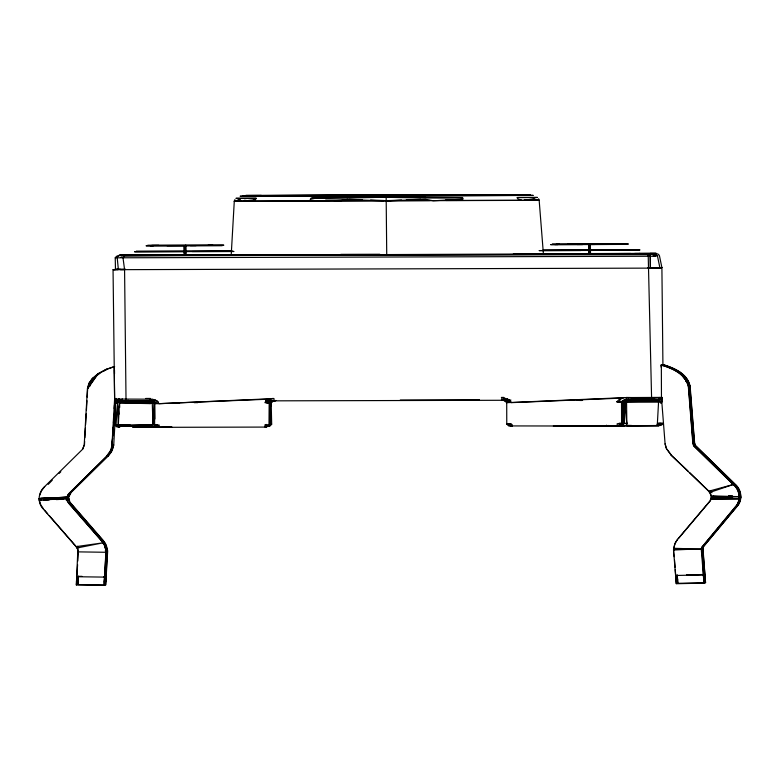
<?xml version="1.0" encoding="UTF-8"?>
<svg xmlns="http://www.w3.org/2000/svg" width="780" height="780" viewBox="0 0 780 780"><rect width="100%" height="100%" fill="white"/><g stroke="black" fill="none" stroke-linecap="round" stroke-linejoin="round"><path stroke-width="1.17" d="M116.103 398.98L116.122 403.387L117.487 402.587L155.98 403.27L154.001 401.378L151.33 400.91L151.339 403.279M623.815 422.019L623.825 401.095L625.511 399.916M626.272 397.459L651.817 398.044L651.807 399.37L659.743 399.321L661.947 398.531M619.222 425.568L619.213 423.199L623.815 423.189L622.43 424.846L619.222 425.568L553.508 425.763M606.655 425.188L606.645 425.919L617.565 425.997L620.12 425.675L622.635 423.608L622.693 401.71L621.524 402.334L621.572 423.696L621.299 424.759L617.233 426.085L508.677 425.919L506.766 424.037L506.717 402.665L504.212 400.549L501.823 400.276L274.034 400.842L269.909 402.129L269.373 403.357L269.149 425.782L265.083 427.079L150.335 427.343L150.296 424.973L115.118 425.071L114.904 405.327M115.206 418.792L113.734 444.951L111.491 451.893L108.02 456.241L70.902 492.687L68.347 497.348L69.664 502.193L104.666 542.636L107.338 549.539L105.641 584.981L77.903 584.561L78.292 576.332L82.066 576.352M128.037 400.159L128.037 400.891L120.276 400.676L121.339 400.91L117.37 399.925M617.233 426.085L617.185 423.715L624.409 423.598L624.566 401.642L622.693 401.71M627.841 400.003L659.597 400.072L659.743 399.321L658.33 399.35M622.635 423.608L622.177 401.524L628.183 398.95M676.26 583.625L673.501 549.725L674.837 543.631L677.713 539.175L710.18 500.721L711.389 495.865L708.737 491.224L671.063 455.062L666.286 448.461L665.087 443.81L661.459 397.449L661.342 364.942C672.545 368.287 686.361 374.117 688.613 387.026L693.059 443.167L693.859 445.809L733.444 484.448C740.22 489.986 741.546 500.76 735.238 507.166L701.883 547.346L704.008 583.138L676.279 583.723L675.256 569.585M705.549 582.738L702.8 549.247L703.346 546.605L736.544 506.834C742.872 500.282 741.458 489.801 734.75 484.117L695.165 445.477L694.366 442.835L689.92 386.685C687.667 373.776 673.852 367.955 662.649 364.601L662.883 364.543C674.086 367.887 687.911 373.718 690.163 386.627L694.6 442.767L695.399 445.409L734.994 484.058C741.702 489.733 743.106 500.214 736.788 506.766L703.589 546.536L703.033 549.178L705.549 582.738L677.83 583.323L677.245 575.055M77.912 584.464L78.292 576.332M105.641 584.981L106.031 576.751M269.607 407.17L269.753 402.538L265.619 402.441L265.619 400.784L274.784 400.666L268.476 400.774L274.833 400.764L272.161 401.252L270.231 403.153L270.465 424.515L269.081 426.173M270.007 407.062L270.143 402.441L266 402.344L265.96 400.696M185.552 245.329L185.611 254.836M590.09 244.159L590.148 253.666M386.139 195.185L386.734 254.543M271.04 406.399L271.196 402.841L273.653 400.715L271.557 401.671L270.65 403.046L270.143 402.441M177.83 254.855L121.056 254.953L118.56 255.645L117.175 257.302L118.326 269.168L113.051 269.685L114.621 399.058L119.477 402.977L150.062 403.611L153.913 403.075L152.968 424.973L150.296 424.973M84.659 441.353L84.454 444.931L82.592 449.26L44.743 486.515C38.084 492.307 37.04 502.817 43.446 509.233L76.109 546.673L77.854 549.685L76.352 584.961L104.091 585.38L106.119 551.314L104.481 544.869L101.673 540.784L69.01 503.353C66.203 500.419 66.544 495.651 69.595 493.028L106.47 456.641L109.951 452.293L111.852 447.7L115.489 400.169L114.621 399.058L114.202 366.59L105.397 369.661M269.422 424.72L265.034 424.739L265.083 427.079L269.149 425.782L269.422 424.72L269.373 403.357L264.907 402.636L265.785 401.212L269.802 399.126L158.935 403.679L157.141 400.901L152.49 399.185L114.621 399.058L111.949 445.409L110.858 450.079L106.236 456.7L69.361 493.087C66.31 495.719 65.968 500.477 68.767 503.412L101.439 540.842L104.237 544.937L105.68 549.208L105.865 552.279L104.091 585.38M118.316 425.071L117.429 403.709L116.035 425.071L115.42 403.709L115.118 425.071L116.542 426.728L119.047 427.401L119.759 427.118L118.316 425.071L119.477 402.977M116.074 403.328L116.347 398.57M657.374 423.501L658.554 402.139L657.101 399.896L626.535 399.857L626.857 425.958L658.827 425.744L661.108 424.856L662.015 423.481L657.374 423.501L658.827 425.744L618.881 425.656L622.567 424.651L623.483 423.277L625.618 401.602L660.718 401.105L662.103 401.798M82.592 449.26L84.211 445L87.418 388.83L88.842 383.409L92.43 378.271L98.27 373.552M84.864 437.765L85.41 428.2M85.615 424.622L86.219 413.868M86.424 410.28L86.97 400.715M87.175 397.137L87.653 388.772L89.076 383.351L92.674 378.202M112.593 438.233L111.949 445.409M112.73 435.864L113.197 427.567M113.461 422.819L113.87 415.701M114.27 408.593L114.465 405.034M105.885 581.695L107.669 550.914L106.197 544.83L103.223 540.384L69.907 502.125L68.591 497.279L70.902 492.687M241.917 201.152L236.243 201.191L234.741 199.729L234.283 201.22L231.221 254.845L362.329 254.611M625.618 401.602L623.776 401.905L623.483 401.183L623.483 423.277L627.198 423.267M76.352 584.961L77.6 564.642M77.815 561.025L78.37 551.392L77.308 547.892L49.257 515.57M78.448 576.293L78.146 581.275M661.099 365.001C672.301 368.345 686.127 374.176 688.379 387.085L692.816 443.225L693.615 445.877L733.21 484.517C739.976 490.055 741.302 500.828 735.004 507.224L701.639 547.404L701.259 549.169L704.008 583.138M76.489 581.704L76.898 576.693M104.228 582.124L104.637 577.112L76.752 576.732M712.403 499.132L713.251 496.294L712.647 499.063M678.727 538.19L710.424 500.662L711.672 497.386L710.053 492.365L689.695 472.66M118.394 399.575L118.657 398.541M89.524 386.266C91.279 377.725 99.694 372.82 106.938 369.272M89.768 386.207L90.626 382.951L94.214 377.803L99.811 373.152M106.119 551.314L105.865 552.279L78.127 551.87L78.37 551.392M115.723 399.058L115.323 400.081L114.621 399.058L114.953 400.081L119.155 401.359L149.672 401.3L153.826 402.47L154.567 403.689L154.625 425.051L157.141 427.148L159.549 427.333L156.322 426.621L154.898 424.964M39.604 495.398L41.506 490.796L44.743 486.515M658.661 425.548L660.065 423.169L663.263 423.169L661.879 424.827L658.661 425.548L659.558 425.178L659.178 424.33L656.789 424.427M501.823 400.276L501.784 397.936L504.641 398.161L509.281 399.877L511.085 402.656L621.952 398.102L619.622 398.99L617.058 401.612L621.524 402.334L622.06 401.105L623.795 400.198L626.194 399.945L658.193 399.721L661.03 398.59L661.703 397.4L626.145 397.576L506.717 402.665L507.751 401.846L511.105 402.246M97.607 374.507L87.418 388.83L98.026 373.62L105.632 369.603L114.64 366.581M117.419 401.183L150.014 401.242L153.719 402.236L154.664 403.601L154.84 419.035M511.67 425.929L508.17 424.447L508.95 423.52L509.252 424.583L512.323 425.558M118.053 269.675L115.479 269.675L115.235 257.81L116.522 256.308L121.056 254.953L136.656 254.943M658.417 401.447L659.597 400.072M273.166 398.317L268.564 400.062L266.828 402.851L271.196 402.841L271.674 424.213L270.231 425.831L264.644 426.475M48.233 484.36L52.27 480.197M59.104 473.44L60.821 471.744M121.144 255.645L656.214 253.49L658.505 254.358L659.451 255.733L661.898 267.589L662.932 365.81M621.524 402.334L623.795 400.198M624.458 397.527L620.714 399.038L618.979 401.827L616.551 401.739L623.044 401.817L623.825 401.095M623.483 401.183L625.17 400.003M622.567 424.651L618.881 425.656M626.194 399.945L626.145 397.576L649.789 398.57L651.583 397.507L648.229 256.269L648.209 254.611L650.364 253.88L539.117 254.144L553.81 254.065M104.023 370.9L106.129 369.769M122.431 399.038L120.471 400.072L119.213 399.048M655.034 397.488L652.665 398.531L651.583 397.507M240.064 199.67L234.283 201.22L239.772 199.748L241.566 201.24L539.165 200.333L543.407 253.939L513.26 254.114M658.193 399.721L660.465 398.843L661.703 397.4L661.762 400.735M508.17 424.447L510.588 423.988M270.65 403.046L271.196 402.841M709.819 492.424L733.444 484.448M276.032 400.452L271.557 401.671L275.243 400.657L268.476 400.774M733.21 484.517L708.971 491.166M117.302 269.178L113.607 269.685L115.235 269.685M657.725 268.106L661.898 267.589L661.342 267.589M113.734 444.951L112.408 449.68L108.02 456.241M67.158 497.084L39 498.712L66.914 497.152M68.347 497.348L51.422 497.933M66.748 498.635L39.098 500.146M76.352 546.605L103.243 542.802L77.064 547.96M107.425 550.972L105.251 550.875M665.087 443.81L665.72 446.092M671.063 455.062L687.95 470.983M711.067 499.015L739.06 498.849L711.438 497.445L739.45 496.616M740.756 496.275L738.572 496.099M677.713 539.175C674.154 543.28 672.672 550.787 674.271 556.696M687.014 549.393L673.501 549.725L701.503 549.11M703.033 549.178L700.381 549.257M658.72 399.35L661.937 398.619M124.498 255.411L231.172 254.709M347.919 199.261L340.158 200.772L325.679 200.08M150.335 427.343L152.12 427.021L150.316 426.348L119.145 426.212L119.047 427.401L119.603 426.991L117.302 426.124L116.356 424.759L129.909 424.71M607.064 425.812L608.839 425.49M654.683 398.005L659.89 397.498M508.667 424.252L510.296 424.027M117.058 401.144L119.72 401.183M628.183 399.438L651.817 398.044M43.144 500.341L49.14 500.009M56.345 499.6L62.341 499.258M66.183 498.995L68.582 498.859L51.665 498.488M395.528 196.882L425.129 195.566L533.227 195.39L386.129 196.277L424.69 196.745L310.83 198.247L310.235 199.631L317.011 201.113L346.837 199.534L386.159 200.928L425.5 199.309L433.3 200.782L462.199 199.192L461.594 197.808C394.192 198.803 326.888 194.474 259.477 196.248L240.113 196.238L387.221 195.995L387.182 194.912L530.478 194.825L242.843 195.663L527.553 194.639L245.768 195.458L261.368 195.351M120.286 424.739L121.017 425.929L150.394 424.7M631.683 425.49L626.311 425.324M401.573 200.05L387.29 200.636L429.721 200.518M406.341 199.855L420.625 199.27M49.003 498.02L40.55 498.313L40.745 500.477M626.554 400.861L659.051 399.516L626.535 399.857M686.897 574.85L704.974 574.47M686.741 574.889L704.827 574.509L705.354 579.462M675.548 575.484L703.433 574.87L703.697 579.881M371.563 196.277L348.67 196.687L375.19 197.077M377.578 196.17L387.221 195.995M132.775 426.631L151.583 426.299L151.573 424.651M374.234 197.457L311.795 197.993M162.162 427.196L153.192 427.343L171.376 427.177M615.829 425.792L625.238 425.646L553.751 425.968M136.071 254.933L230.012 254.68M144.183 255.265L134.579 255.323L176.339 255.245M619.408 253.568L656.214 253.49L543.007 253.744L582.367 253.685M113.051 269.685L659.958 268.096L657.511 256.23L656.087 254.582L652.86 253.87L628.953 253.91M191.899 255.197L118.872 255.469L648.209 254.611M118.872 255.469L135.223 255.314M162.503 427.108L171.785 427.069L169.357 427.05M651.924 268.125L652.558 268.125M244.228 201.143L316.816 200.85M158.808 245.349L147.537 245.407L223.841 245.183L208.231 245.203M153.406 245.749L146.045 245.788L184.06 245.72L184.119 255.226M584.123 244.169L552.074 244.228L559.445 244.189M582.621 244.559L550.582 244.618L557.944 244.569M231.982 251.111L136.032 251.374L232.108 251.082M543.065 250.175L640.009 249.912L582.699 250.029M543.104 253.734L550.212 253.705M648.346 268.135L649.808 268.135M657.52 268.106L654.908 268.115M269.461 424.418L270.884 424.408L269.5 426.065L265.873 426.904L265.863 424.895M614.143 425.89L615.927 425.88L614.143 425.568M711.311 498.947L739.303 498.781L711.672 497.386M262.382 195.536L387.202 195.195M321.516 200.84L383.711 200.645M151.759 245.378L212.764 245.193M567.908 244.159L596.339 244.072M150.267 245.758L222.349 245.573L166.998 245.7M556.296 244.198L628.378 244.013L596.057 244.14M577.073 244.501L594.838 244.452M554.804 244.589L615.81 244.403M184.489 255.128L184.451 251.569L134.54 251.755L233.98 251.472L192.221 251.54M588.871 244.471L588.988 250.39L638.518 250.292L539.077 250.585L580.837 250.507M575.143 253.617L630.659 253.471M340.802 254.368L379.782 254.251M206.71 255.148L234.019 255.031L192.26 255.109M604.032 253.997L623.864 253.929M649.916 254.105L124.439 255.889L123.006 257.79L124.576 269.656L126.038 401.271M121.017 257.293L123.601 257.283M647.8 255.752L650.237 255.752L650.374 267.618L661.898 267.589M655.726 256.24L115.235 257.81M117.224 269.168L120.042 269.159M119.798 269.159L125.404 269.139M647.936 267.628L653.221 267.608L650.374 267.618L650.198 253.412L656.214 253.49L582.738 253.588M655.795 267.608L660.407 267.589M145.753 398.453L150.472 398.444M501.365 397.42L503.802 397.42L503.822 399.662L503.022 399.994L507.214 401.173M156.868 403.172L154.06 401.056L151.671 400.686L119.662 400.793L144.271 401.71M400.276 400.023L479.456 399.75M501.384 399.672L506.21 400.033L509.008 402.148M510.939 400.072L502.613 400.101L506.317 401.095L507.263 402.46M656.731 399.799L649.808 399.604L649.789 398.57M177.177 402.694L179.605 402.685M194.142 402.646L197.779 402.636M657.696 423.179L660.065 423.169M624.409 423.598L626.808 423.589L624.566 401.642L626.574 402.226L661.781 402.119L661.723 397.322M159.081 427.001L132.629 427.001M553.342 426.065L609.511 425.909M675.041 549.325L687.112 549.286M521.683 200.323L445.985 200.47M606.187 244.423L626.886 244.393L588.588 244.54L588.656 254.046M190.31 245.622L196.121 245.612M582.328 250.127L542.948 250.204M193.752 254.719L232.147 254.641M657.706 255.733L653.094 255.743M120.383 269.665L124.576 269.656M509.379 399.984L503.022 399.994L506.21 400.033L505.703 400.471L507.673 402.363L511.212 402.353M517.54 197.447L537.459 197.457L516.984 197.594L518.037 198.978L522.298 200.45L533.354 198.89L537.206 200.362L538.678 198.841L539.165 200.333L525.076 200.314M634.715 253.461L640.048 253.471M270.28 424.213L271.674 424.213M66.31 500.487L68.981 500.419M639.405 253.481L656.214 253.49M588.988 250.39L589.027 253.948L652.88 254.095M606.645 425.919L658.3 425.5L657.91 424.661M132.775 426.904L151.583 427.031L151.583 426.299L121.017 425.929M168.373 427.05L171.785 427.069M404.976 197.428L462.56 197.554L463.174 198.939L456.436 200.45L445.692 199.934M234.283 201.22L241.566 201.24L254.816 199.739L255.85 198.354L235.93 198.334L256.406 198.208L255.382 199.592L251.15 201.103L244.501 200.245M637.972 253.851L638.557 253.851M103.623 576.712L106.187 576.712M150.043 402.246L118.258 401.583L150.014 401.242L150.062 403.611M63.511 498.82L40.784 498.254L40.989 500.419M148.97 401.846L151.32 401.915M711.389 495.865L739.216 496.675M673.559 548.282L701.259 549.169M349.108 199.3L362.232 199.758M370.588 200.05L383.711 200.509M576.761 400.345L581.587 400.51M576.547 400.208L582.601 400.433M728.608 495.671L732.498 495.787M713.008 496.363L732.508 497.24M738.533 497.543L740.942 497.659M524.638 199.505L531.882 200.314L533.637 198.822L539.165 200.333M117.487 401.095L119.155 401.359M509.906 424.125L512.148 424.534M512.148 426.192L508.921 425.48L507.497 423.832L506.766 424.037L511.319 424.027L511.358 426.397M654.586 254.095L656.087 254.582M509.691 424.866L511.339 425.675M158.301 426.68L156.214 424.632M156.322 426.621L157.141 427.148L154.625 425.051M507.224 398.834L510.617 401.193M155.074 399.857L158.467 402.217M153.913 403.075L154.567 403.689L158.935 403.679L274.004 398.599L274.034 400.842M659.471 267.599L659.958 268.096M671.297 454.994L666.919 449.163M44.479 510.091L47.668 513.737M711.604 492.082L710.278 490.834L711.906 492.794M269.753 402.538L270.231 403.153M156.809 424.544L158.038 426.163M679.214 371.475L684.684 379.051M686.059 380.942L690.163 386.627L685.815 381.001M678.971 371.534L681.71 375.326M43.085 508.287L40.706 504.728L39.673 501.248M77.659 546.273L78.712 547.969M116.103 398.648L116.737 399.945L120.754 401.027L119.555 401.642L119.71 407.375M665.993 446.862L666.52 448.402M114.621 399.058L114.953 400.081M677.83 583.323L677.099 575.094L677.625 580.037M117.487 402.587L118.96 414.248M674.544 560.216L675.08 567.245M660.718 401.105L660.894 403.426M39.244 498.644L39.332 500.087M590.372 244.082L590.518 253.568M185.835 245.261L185.981 254.738M184.333 245.641L184.451 251.569M675.704 575.445L675.967 580.466M623.044 401.817L623.776 422M152.285 403.299L152.968 424.973L159.169 425.041L159.208 427.294M266.282 426.796L266.243 424.427M149.633 398.96L149.653 400.618M661.723 397.088L661.752 399.467M116.074 398.424L116.113 402.002M114.484 370.149L114.523 373.766M267.072 425.587L267.072 426.465M151.671 399.808L151.671 400.686M123.62 254.963L121.056 254.953L126.418 255.031L123.62 254.963M661.372 367.341L661.342 364.942L661.372 367.322"/></g></svg>
